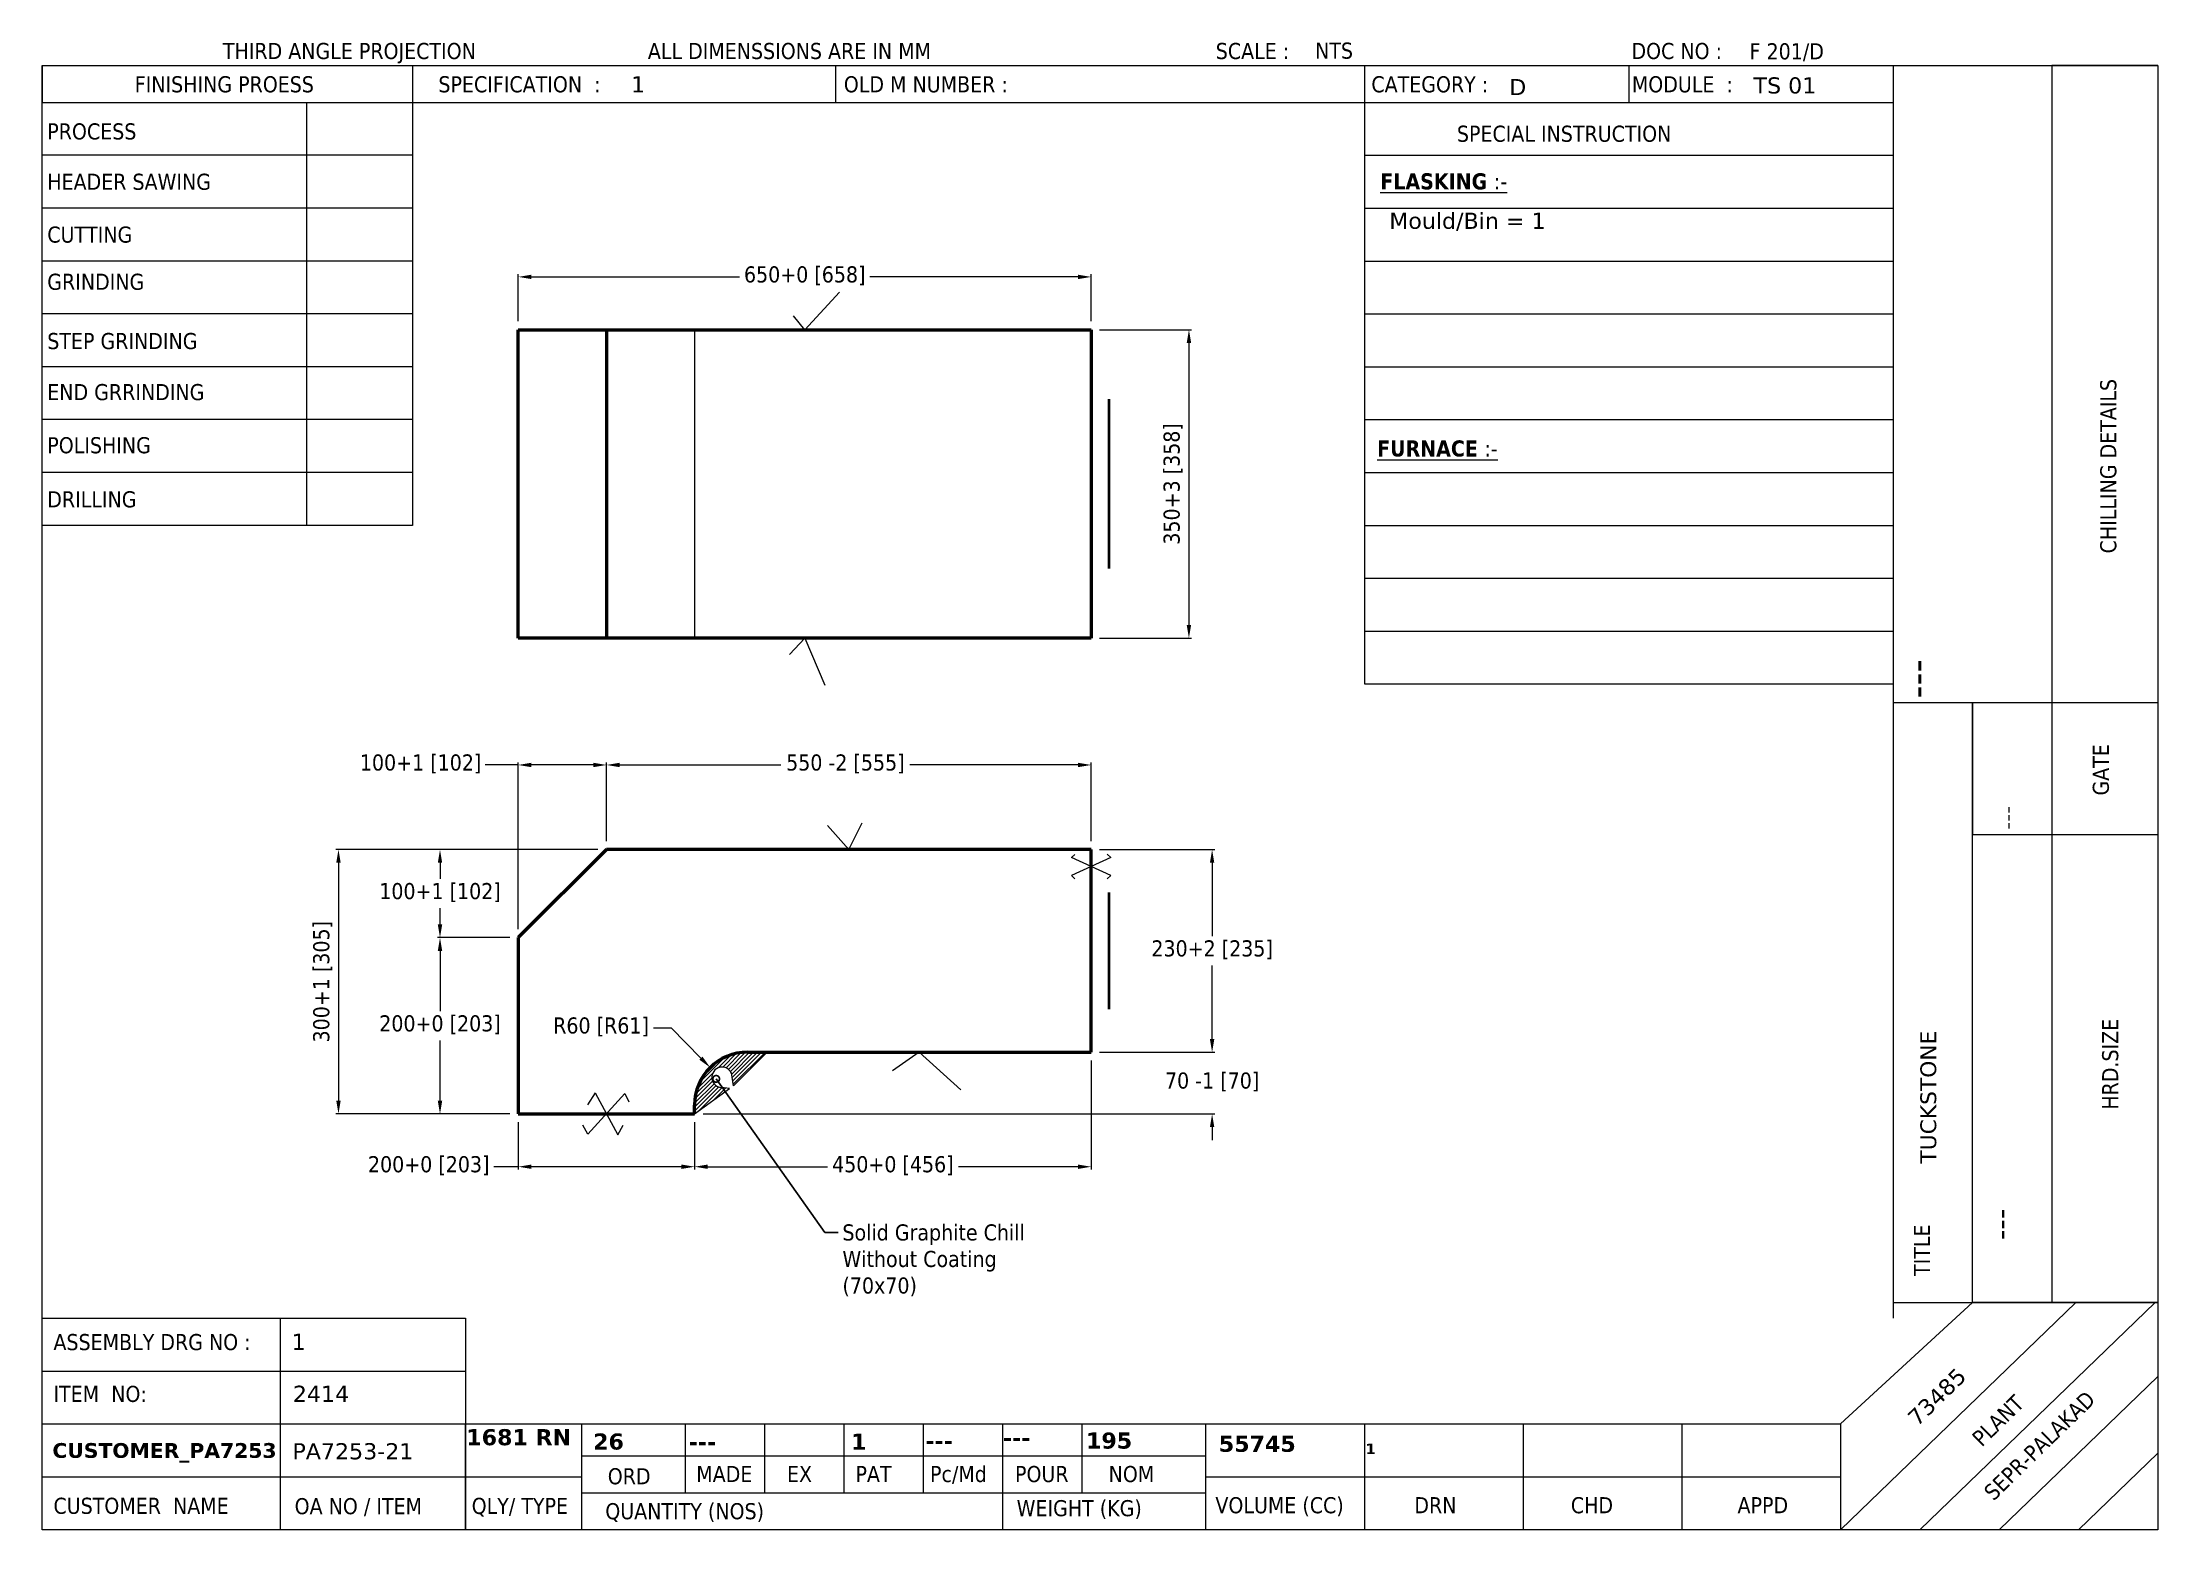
# Model space of a CAD drawing. Header units: millimetres. Extents: x 60 to 2460, y 60 to 1748.
import ezdxf
from ezdxf.enums import TextEntityAlignment as Align

# ---------------------------------------------------------------- set-up
doc = ezdxf.new("R2010")
doc.units = ezdxf.units.MM
doc.header["$LTSCALE"] = 6
doc.linetypes.add('DASHED', pattern=[0.2067, 0.1654, -0.0413])
for name, color, linetype, lineweight, true_color in [('Dimension (ANSI)', 7, 'Continuous', 15, 0x008000), ('Hatch (ANSI)', 4, 'Continuous', 15, 0x00ffff), ('Hidden (ANSI)', 2, 'DASHED', 15, 0xffff00), ('Title (ANSI)', 7, 'Continuous', 20, 0x804040)]:
    doc.layers.add(name, color=color, linetype=linetype, lineweight=lineweight, true_color=true_color)
for name, color, linetype, lineweight in [('Sketch Geometry (ANSI)', 7, 'Continuous', 18), ('Symbol (ANSI)', 7, 'Continuous', 25), ('Visible (ANSI)', 7, 'Continuous', 50)]:
    doc.layers.add(name, color=color, linetype=linetype, lineweight=lineweight)
doc.styles.add('Label Text (ANSI)', font='tahoma.ttf')
doc.styles.add('Note Text (ANSI)', font='tahoma.ttf')
doc.styles.add('Text Style54', font='verdana.ttf')
doc.styles.add('Text Style55', font='verdana.ttf')
doc.styles.add('Text Style56', font='verdana.ttf')
doc.styles.add('Text Style73', font='Cambria.ttf')
doc.styles.add('Text Style76', font='verdanab.ttf')
doc.styles.add('Text Style78', font='verdanab.ttf')
doc.styles.add('Text Style79', font='verdanab.ttf')
doc.styles.add('Text Style80', font='verdanab.ttf')
doc.styles.add('Text Style81', font='verdana.ttf')
doc.dimstyles.new('Default - mm (ANSI)', dxfattribs={"dimscale": 6, "dimtxt": 3.05, "dimasz": 2.5, "dimexe": 0.5, "dimexo": 1.6002, "dimgap": 0.8, "dimtad": 0, "dimtih": 1, "dimtoh": 1, "dimrnd": 1e-08, "dimdsep": 46, "dimtxsty": 'Label Text (ANSI)', "dimcen": 0.09, "dimdle": 10, "dimclrd": 256, "dimclre": 256, "dimclrt": 256, "dimadec": 1, "dimazin": 2, "dimtfac": 0.999344, "dimtofl": 0, "dimtmove": 0, "dimatfit": 3, "dimldrblk": 'DOTSMALL', "dimfxl": 1, "dimtolj": 1, "dimtzin": 4, "dimlwd": -1, "dimlwe": -1, "dimarcsym": 0})
doc.dimstyles.new('Default - mm (ANSI)$7', dxfattribs={"dimscale": 6, "dimtxt": 3.05, "dimasz": 2.5, "dimexe": 0.5, "dimexo": 1.6002, "dimgap": 0.8, "dimtad": 0, "dimtih": 1, "dimtoh": 1, "dimrnd": 1e-08, "dimdsep": 46, "dimtxsty": 'Label Text (ANSI)', "dimcen": 0.09, "dimdle": 10, "dimclrd": 256, "dimclre": 256, "dimclrt": 256, "dimadec": 1, "dimazin": 2, "dimtfac": 0.999344, "dimtofl": 0, "dimtmove": 0, "dimatfit": 3, "dimldrblk": 'DOTSMALL', "dimfxl": 1, "dimtolj": 1, "dimtzin": 4, "dimlwd": -1, "dimlwe": -1, "dimarcsym": 0})
doc.dimstyles.new('Default - mm (ANSI)-06', dxfattribs={"dimscale": 6, "dimtxt": 3.05, "dimasz": 2.5, "dimexe": 0.5, "dimexo": 1.6002, "dimgap": 0.8, "dimtad": 0, "dimtih": 1, "dimtoh": 1, "dimrnd": 1e-08, "dimdsep": 46, "dimtxsty": 'Label Text (ANSI)', "dimcen": 0.09, "dimdle": 10, "dimclrd": 256, "dimclre": 256, "dimclrt": 256, "dimadec": 1, "dimazin": 2, "dimtfac": 0.999344, "dimtofl": 0, "dimtmove": 0, "dimatfit": 3, "dimldrblk": 'DOTSMALL', "dimfxl": 1, "dimtolj": 1, "dimtzin": 4, "dimlwd": -1, "dimlwe": -1, "dimarcsym": 0})
doc.dimstyles.new('Default - mm (ANSI)-07', dxfattribs={"dimscale": 6, "dimtxt": 3.05, "dimasz": 2.5, "dimexe": 0.5, "dimexo": 1.6002, "dimgap": 0.8, "dimtad": 0, "dimtih": 1, "dimtoh": 1, "dimrnd": 1e-08, "dimdsep": 46, "dimtxsty": 'Label Text (ANSI)', "dimcen": 0.09, "dimdle": 10, "dimclrd": 256, "dimclre": 256, "dimclrt": 256, "dimadec": 1, "dimazin": 2, "dimtfac": 0.999344, "dimtofl": 0, "dimtmove": 0, "dimatfit": 3, "dimldrblk": 'DOTSMALL', "dimfxl": 1, "dimtolj": 1, "dimtzin": 4, "dimlwd": -1, "dimlwe": -1, "dimarcsym": 0})

# ---------------------------------------------------------------- blocks, each defined once
blk = doc.blocks.new('Title Blocks SEPR')
at = {"layer": 'Title (ANSI)'}
for p, q in [((10, 287), (410, 287)), ((10, 10), (10, 287)), ((10, 287), (10, 280)), ((10, 287), (80, 287)), ((80, 287), (80, 200)), ((160, 287), (160, 280)), ((260, 287), (260, 280)), ((310, 287), (310, 280)), ((360, 287), (360, 280)), ((410, 287), (390, 287)), ((390, 287), (390, 166.5)), ((410, 287), (410, 10)), ((10, 280), (360, 280)), ((60, 200), (60, 280)), ((260, 280), (260, 170)), ((360, 280), (360, 53)), ((80, 270), (10, 270)), ((260, 270), (360, 270)), ((260, 260), (360, 260)), ((80, 260), (10, 260)), ((80, 250), (10, 250)), ((260, 250), (360, 250)), ((260, 240), (360, 240)), ((80, 240), (10, 240)), ((80, 230), (10, 230)), ((260, 230), (360, 230)), ((260, 220), (360, 220)), ((80, 220), (10, 220)), ((80, 210), (10, 210)), ((260, 210), (360, 210)), ((260, 200), (360, 200)), ((80, 200), (10, 200)), ((80, 200), (60, 200)), ((260, 190), (360, 190)), ((260, 180), (360, 180)), ((260, 170), (360, 170)), ((360, 166.5), (410, 166.5)), ((375, 53), (375, 166.5)), ((375, 166.5), (375, 141.5)), ((390, 166.5), (390, 53)), ((375, 141.5), (410, 141.5)), ((394.53, 53), (350, 10)), ((350, 30), (375, 53)), ((360, 53), (410, 53)), ((360, 53), (360, 50)), ((365, 10), (409.53, 53)), ((390, 53), (375, 53)), ((410, 53), (390, 53)), ((10, 10), (10, 50)), ((10, 50), (90, 50)), ((10, 50), (55, 50)), ((55, 50), (55, 10)), ((90, 50), (90, 10)), ((10, 40), (90, 40)), ((380, 10), (410, 38.97)), ((10, 30), (90, 30)), ((90, 10), (90, 30)), ((90, 30), (350, 30)), ((112, 10), (112, 30)), ((112, 30), (131.55, 30)), ((131.55, 30), (131.55, 17)), ((146.55, 30), (146.55, 17)), ((161.55, 30), (161.55, 17)), ((176.55, 30), (176.55, 17)), ((191.55, 30), (191.55, 17)), ((206.55, 30), (206.55, 17)), ((230, 10), (230, 30)), ((260, 30), (260, 10)), ((290, 30), (290, 10)), ((320, 30), (320, 10)), ((350, 30), (350, 10)), ((112, 10), (112, 24)), ((112, 24), (230, 24)), ((410, 24.49), (395, 10)), ((10, 20), (90, 20)), ((90, 20), (112, 20)), ((230, 20), (350, 20)), ((112, 10), (112, 17)), ((112, 17), (230, 17)), ((191.55, 17), (191.55, 10)), ((410, 10), (10, 10)), ((350, 10), (230, 10))]:
    blk.add_line(p, q, dxfattribs=at)
at = {"layer": 'Title (ANSI)', "attachment_point": 1, "style": 'Note Text (ANSI)'}
for s, insert, char_height, width in [('\\fTahoma|b0|i0;THIRD ANGLE PROJECTION', (44.14, 291.26), 3.048, 109.2999), ('\\fTahoma|b0|i0;ALL DIMENSSIONS ARE IN MM', (124.5, 291.26), 3.048, 109.2999), ('\\fTahoma|b0|i0;SCALE :', (231.89, 291.26), 3.048, 109.2999), ('\\fTahoma|b0|i0;DOC NO : ', (310.49, 291.26), 3.048, 70.8451), ('\\fTahoma|b0|i0;FINISHING PROESS', (27.48, 284.96), 3.048, 109.2999), ('\\fTahoma|b0|i0;SPECIFICATION  :', (84.9, 284.96), 3.048, 72.8455), ('\\fTahoma|b0|i0;OLD M NUMBER :', (161.56, 284.96), 3.048, 72.8455), ('\\fTahoma|b0|i0;CATEGORY :', (261.31, 284.96), 3.048, 72.8455), ('\\fTahoma|b0|i0;MODULE  :', (310.57, 284.96), 3.048, 72.8455), ('\\fTahoma|b0|i0;PROCESS', (10.94, 276.05), 3.048, 109.2999), ('\\fTahoma|b0|i0;SPECIAL INSTRUCTION', (277.49, 275.61), 3.048, 72.8455), ('\\fTahoma|b0|i0;HEADER SAWING', (10.94, 266.52), 3.048, 109.2999), ('\\fTahoma|b1|i0;\\H3.0500;\\LFLASKING \\l\\fTahoma|b0|i0;\\H3.0500;\\L:-', (263, 266.6), 3.05, 72.8455), ('\\fTahoma|b0|i0;END GRRINDING', (10.94, 226.73), 3.048, 109.2999), ('\\fTahoma|b0|i0;POLISHING', (10.94, 216.68), 3.048, 109.2999), ('\\fTahoma|b1|i0;\\H3.0500;\\LFURNACE \\l\\fTahoma|b0|i0;\\H3.0500;\\L:-', (262.4, 216.07), 3.05, 72.8455), ('\\fTahoma|b0|i0;ITEM  NO:', (12.11, 37.22), 3.048, 109.2999), ('\\fTahoma|b0|i0;ORD', (116.92, 21.64), 3.048, 13.75), ('\\fTahoma|b0|i0;MADE', (133.66, 22.06), 3.048, 13.75), ('\\fTahoma|b0|i0;EX', (150.81, 22.06), 3.048, 13.75), ('\\fTahoma|b0|i0;PAT', (163.76, 22.06), 3.048, 13.75), ('\\fTahoma|b0|i0;Pc/Md', (177.86, 22.06), 3.048, 13.75), ('\\fTahoma|b0|i0;POUR', (193.93, 22.06), 3.048, 13.75), ('\\fTahoma|b0|i0;NOM', (211.63, 22.06), 3.048, 13.75), ('\\fTahoma|b0|i0;QLY/ TYPE', (91.19, 16.03), 3.048, 21.4126), ('\\fTahoma|b0|i0;VOLUME (CC)', (231.82, 16.16), 3.048, 25.6121), ('\\fTahoma|b0|i0;DRN', (269.44, 16.16), 3.048, 19.1316), ('\\fTahoma|b0|i0;CHD', (299.03, 16.16), 3.048, 19.1316), ('\\fTahoma|b0|i0;APPD', (330.55, 16.16), 3.048, 19.1316), ('\\fTahoma|b0|i0;WEIGHT (KG)', (194.24, 15.6), 3.048, 109.2999)]:
    blk.add_mtext(s, dxfattribs=dict(at, insert=insert, char_height=char_height, width=width))
at = {"layer": 'Title (ANSI)', "char_height": 3.048, "attachment_point": 1, "style": 'Note Text (ANSI)'}
for s, insert in [('\\fTahoma|b0|i0;NTS', (250.67, 291.33)), ('\\fTahoma|b0|i0;F 201/D', (332.83, 291.2))]:
    blk.add_mtext(s, dxfattribs=dict(at, insert=insert))
at = {"layer": 'Title (ANSI)', "char_height": 3.048, "width": 109.2999, "attachment_point": 1, "line_spacing_factor": 1.968504, "style": 'Note Text (ANSI)'}
for s, insert in [('\\fTahoma|b0|i0;CUTTING\\P', (10.94, 256.53)), ('\\fTahoma|b0|i0;GRINDING\\P', (10.94, 247.6)), ('\\fTahoma|b0|i0;STEP GRINDING\\P', (10.94, 236.39)), ('\\fTahoma|b0|i0;DRILLING\\P', (10.94, 206.45)), ('\\fTahoma|b0|i0;ASSEMBLY DRG NO :\\P', (12.11, 47.02)), ('\\fTahoma|b0|i0;CUSTOMER  NAME\\P', (12.11, 16.05)), ('\\fTahoma|b0|i0;OA NO / ITEM\\P', (57.71, 15.98)), ('\\fTahoma|b0|i0;QUANTITY (NOS)\\P', (116.46, 15.03))]:
    blk.add_mtext(s, dxfattribs=dict(at, insert=insert))
at = {"layer": 'Title (ANSI)', "char_height": 3.048, "attachment_point": 1, "style": 'Note Text (ANSI)'}
for s, insert, rotation in [('\\fTahoma|b0|i0;CHILLING DETAILS   ', (399.13, 194.69), 90), ('\\fTahoma|b0|i0;GATE', (397.72, 148.89), 90), ('\\fTahoma|b0|i0;HRD.SIZE', (399.49, 89.46), 90), ('\\fTahoma|b0|i0;TITLE', (363.89, 58), 90), ('\\fTahoma|b0|i0;PLANT', (374.6, 27.71), 44.3), ('\\fTahoma|b0|i0;SEPR-PALAKAD', (376.84, 17.51), 44.3)]:
    blk.add_mtext(s, dxfattribs=dict(at, insert=insert, rotation=rotation))
at = {"layer": 'Title (ANSI)', "color": 96, "true_color": 0x008000}
for tag, p, height, style in [('Specification_001', (121.33, 281.9), 3.05, 'Text Style54'), ('Category_001', (287.38, 281.38), 3.05, 'Text Style54'), ('Module_001', (333.58, 281.7), 3.05, 'Text Style54'), ('Flasking_Instruction_1_001', (264.69, 256.09), 3.05, 'Text Style54'), ('Assembly_Drawing_Number_001', (57.14, 44.02), 3.05, 'Text Style54'), ('Item_Number_001', (57.38, 34.19), 3.05, 'Text Style54'), ('Quality_001', (90.17, 25.98), 3.05, 'Text Style76'), ('Order_Quantity_001', (114.15, 25.16), 3.05, 'Text Style76'), ('Made_Quantity_001', (132.22, 25.08), 3.05, 'Text Style76'), ('PAT_Quantity_001', (162.94, 25.13), 3.05, 'Text Style76'), ('PiecePerMould_001', (176.97, 25.29), 3.05, 'Text Style76'), ('PourWeight_MRN_001', (191.63, 25.86), 3.05, 'Text Style76'), ('NominalWeight_001', (207.35, 25.34), 3.05, 'Text Style76'), ('Customer_Name_001', (11.91, 23.59), 2.8, 'Text Style80'), ('OA_Number_001', (57.3, 23.32), 3.05, 'Text Style54'), ('volume_001', (232.46, 24.73), 3.05, 'Text Style76'), ('NameofDrawnPerson_001', (260.2, 24.3), 2, 'Text Style78')]:
    blk.add_attdef(tag, p, '', height=height, dxfattribs=dict(at, style=style))
for tag, height, style, p in [('Old_M_Number', 3.05, 'Text Style76', (199.38, 284.86)), ('Process', 3, 'Text Style55', (70, 276.05)), ('Header_Sawing', 3.05, 'Text Style54', (70, 266.48)), ('Cutting', 3.05, 'Text Style54', (70, 256.69)), ('Flasking_Instruction_2', 3.05, 'Text Style54', (265.1, 248.53)), ('Grinding', 3.05, 'Text Style54', (70, 247.63)), ('Step_Grinding', 3.05, 'Text Style54', (70, 236.39)), ('Flasking_Instruction_3', 3.05, 'Text Style54', (265.1, 238.58)), ('Flasking_Instruction_4', 3.05, 'Text Style54', (265.1, 227.91)), ('End_Grinding', 3.05, 'Text Style54', (70, 226.68)), ('Polishing', 3.05, 'Text Style54', (70, 216.67)), ('Furnace_Instruction_1', 3.05, 'Text Style54', (265.1, 208.68)), ('Drilling', 3.05, 'Text Style54', (70, 206.45)), ('Furnace_Instruction_2', 3.05, 'Text Style54', (265.1, 197.02)), ('Furnace_Instruction_3', 3.05, 'Text Style54', (265.1, 188.11)), ('Furnace_Instruction_4', 3.05, 'Text Style54', (265.1, 178.89)), ('Excess', 3.05, 'Text Style76', (147.54, 28.2)), ('NameofCheckedPerson', 1.98, 'Text Style79', (290.23, 26.31)), ('NameofAPPDPerson', 1.98, 'Text Style79', (321.46, 26.31))]:
    blk.add_attdef(tag, text='', height=height, dxfattribs=dict(at, style=style)).set_placement(p, align=Align.TOP_LEFT)
for tag, p, height, rotation, style in [('ChillingDetails_001', (366.88, 167.23), 5, 90, 'Text Style56'), ('GateSize_001', (383.05, 142.42), 3.05, 90, 'Text Style73'), ('Title_Description_001', (368.12, 79.27), 3, 90, 'Text Style55'), ('HeaderSize_001', (382.27, 64.78), 4, 90, 'Text Style81'), ('Critical_C_M_Number_001', (364.55, 29.42), 3.05, 44.4, 'Text Style54')]:
    blk.add_attdef(tag, p, '', height=height, rotation=rotation, dxfattribs=dict(at, style=style))
blk = doc.blocks.new('*D9')
at = {"layer": 'Defpoints', "color": 0, "transparency": 16777216}
for p in [(1250, 1482), (600, 1422), (1250, 1422)]:
    blk.add_point(p, dxfattribs=at)
at = {"layer": 'Dimension (ANSI)', "transparency": 16777216}
for p, q in [((600, 1431.6), (600, 1485)), ((615, 1482), (851, 1482)), ((1235, 1482), (999, 1482)), ((1250, 1431.6), (1250, 1485))]:
    blk.add_line(p, q, dxfattribs=at)
for points in [[(615, 1484.5), (615, 1479.5), (600, 1482)], [(1235, 1484.5), (1235, 1479.5), (1250, 1482)]]:
    blk.add_solid(points, dxfattribs=at)
at = {"layer": 'Dimension (ANSI)', "color": 96, "true_color": 0x008000, "transparency": 16777216, "insert": (925, 1494), "char_height": 18.3, "attachment_point": 2, "style": 'Label Text (ANSI)'}
blk.add_mtext('\\A1;\\fTahoma|b0|i0;\\H18.2880;650+0 [658]', dxfattribs=at)
blk = doc.blocks.new('_DotSmall')
at = {"color": 0, "linetype": 'ByBlock', "const_width": 0.5}
blk.add_lwpolyline([(-0.0625, 0, 1), (0.0625, 0, 1)], format="xyb", close=True, dxfattribs=at)
blk = doc.blocks.new('*D10')
at = {"layer": 'Defpoints', "color": 0, "transparency": 16777216}
for p in [(1250, 1422), (1250, 1072), (1360.9, 1072)]:
    blk.add_point(p, dxfattribs=at)
at = {"layer": 'Dimension (ANSI)', "transparency": 16777216}
for p, q in [((1259.6, 1422), (1363.9, 1422)), ((1360.9, 1407), (1360.9, 1087)), ((1259.6, 1072), (1363.9, 1072))]:
    blk.add_line(p, q, dxfattribs=at)
for points in [[(1358.4, 1407), (1363.4, 1407), (1360.9, 1422)], [(1358.4, 1087), (1363.4, 1087), (1360.9, 1072)]]:
    blk.add_solid(points, dxfattribs=at)
at = {"layer": 'Dimension (ANSI)', "color": 96, "true_color": 0x008000, "transparency": 16777216, "insert": (1332.1, 1247), "char_height": 18.3, "attachment_point": 2, "rotation": 90, "style": 'Label Text (ANSI)'}
blk.add_mtext('\\A1;\\fTahoma|b0|i0;\\H18.2880;350+3 [358]', dxfattribs=at)
blk = doc.blocks.new('*D11')
at = {"layer": 'Defpoints', "color": 0, "transparency": 16777216}
for p in [(700, 928), (700, 832), (1250, 832)]:
    blk.add_point(p, dxfattribs=at)
at = {"layer": 'Dimension (ANSI)', "transparency": 16777216}
for p, q in [((700, 841.6), (700, 931)), ((715, 928), (898, 928)), ((1235, 928), (1044.2, 928)), ((1250, 841.6), (1250, 931))]:
    blk.add_line(p, q, dxfattribs=at)
for points in [[(715, 930.5), (715, 925.5), (700, 928)], [(1235, 930.5), (1235, 925.5), (1250, 928)]]:
    blk.add_solid(points, dxfattribs=at)
at = {"layer": 'Dimension (ANSI)', "color": 96, "true_color": 0x008000, "transparency": 16777216, "insert": (971.1, 940), "char_height": 18.3, "attachment_point": 2, "style": 'Label Text (ANSI)'}
blk.add_mtext('\\A1;\\fTahoma|b0|i0;\\H18.2880;550 -2 [555]', dxfattribs=at)
blk = doc.blocks.new('*D12')
at = {"layer": 'Defpoints', "color": 0, "transparency": 16777216}
for p in [(600, 928), (700, 832), (600, 732)]:
    blk.add_point(p, dxfattribs=at)
at = {"layer": 'Dimension (ANSI)', "transparency": 16777216}
for p, q in [((600, 928), (562.4, 928)), ((600, 741.6), (600, 931)), ((685, 928), (615, 928)), ((700, 841.6), (700, 931))]:
    blk.add_line(p, q, dxfattribs=at)
for points in [[(615, 930.5), (615, 925.5), (600, 928)], [(685, 930.5), (685, 925.5), (700, 928)]]:
    blk.add_solid(points, dxfattribs=at)
at = {"layer": 'Dimension (ANSI)', "color": 96, "true_color": 0x008000, "transparency": 16777216, "insert": (489.2, 940), "char_height": 18.3, "attachment_point": 2, "style": 'Label Text (ANSI)'}
blk.add_mtext('\\A1;\\fTahoma|b0|i0;\\H18.2880;100+1 [102]', dxfattribs=at)
blk = doc.blocks.new('*D13')
at = {"layer": 'Defpoints', "color": 0, "transparency": 16777216}
for p in [(700, 832), (511.2, 732), (600, 732)]:
    blk.add_point(p, dxfattribs=at)
at = {"layer": 'Dimension (ANSI)', "transparency": 16777216}
for p, q in [((690.4, 832), (508.2, 832)), ((511.2, 817), (511.2, 798.8)), ((511.2, 747), (511.2, 765.3)), ((590.4, 732), (508.2, 732))]:
    blk.add_line(p, q, dxfattribs=at)
for points in [[(508.7, 817), (513.7, 817), (511.2, 832)], [(508.7, 747), (513.7, 747), (511.2, 732)]]:
    blk.add_solid(points, dxfattribs=at)
at = {"layer": 'Dimension (ANSI)', "color": 96, "true_color": 0x008000, "transparency": 16777216, "insert": (511.2, 794), "char_height": 18.3, "attachment_point": 2, "style": 'Label Text (ANSI)'}
blk.add_mtext('\\A1;\\fTahoma|b0|i0;\\H18.2880;100+1 [102]', dxfattribs=at)
blk = doc.blocks.new('*D14')
at = {"layer": 'Defpoints', "color": 0, "transparency": 16777216}
for p in [(600, 732), (511.2, 532), (600, 532)]:
    blk.add_point(p, dxfattribs=at)
at = {"layer": 'Dimension (ANSI)', "transparency": 16777216}
for p, q in [((590.4, 732), (508.2, 732)), ((511.2, 717), (511.2, 648.7)), ((511.2, 547), (511.2, 615.2)), ((590.4, 532), (508.2, 532))]:
    blk.add_line(p, q, dxfattribs=at)
for points in [[(508.7, 717), (513.7, 717), (511.2, 732)], [(508.7, 547), (513.7, 547), (511.2, 532)]]:
    blk.add_solid(points, dxfattribs=at)
at = {"layer": 'Dimension (ANSI)', "color": 96, "true_color": 0x008000, "transparency": 16777216, "insert": (511.2, 643.9), "char_height": 18.3, "attachment_point": 2, "style": 'Label Text (ANSI)'}
blk.add_mtext('\\A1;\\fTahoma|b0|i0;\\H18.2880;200+0 [203]', dxfattribs=at)
blk = doc.blocks.new('*D15')
at = {"layer": 'Defpoints', "color": 0, "transparency": 16777216}
for p in [(700, 832), (396, 532), (600, 532)]:
    blk.add_point(p, dxfattribs=at)
at = {"layer": 'Dimension (ANSI)', "transparency": 16777216}
for p, q in [((690.4, 832), (393, 832)), ((396, 817), (396, 547)), ((590.4, 532), (393, 532))]:
    blk.add_line(p, q, dxfattribs=at)
for points in [[(393.5, 817), (398.5, 817), (396, 832)], [(393.5, 547), (398.5, 547), (396, 532)]]:
    blk.add_solid(points, dxfattribs=at)
at = {"layer": 'Dimension (ANSI)', "color": 96, "true_color": 0x008000, "transparency": 16777216, "insert": (367.3, 682), "char_height": 18.3, "attachment_point": 2, "rotation": 90, "style": 'Label Text (ANSI)'}
blk.add_mtext('\\A1;\\fTahoma|b0|i0;\\H18.2880;300+1 [305]', dxfattribs=at)
blk = doc.blocks.new('*D16')
at = {"layer": 'Defpoints', "color": 0, "transparency": 16777216}
for p in [(600, 532), (800, 532), (800, 472)]:
    blk.add_point(p, dxfattribs=at)
at = {"layer": 'Dimension (ANSI)', "transparency": 16777216}
for p, q in [((600, 522.4), (600, 469)), ((800, 522.4), (800, 469)), ((600, 472), (572.3, 472)), ((785, 472), (615, 472))]:
    blk.add_line(p, q, dxfattribs=at)
for points in [[(615, 474.5), (615, 469.5), (600, 472)], [(785, 474.5), (785, 469.5), (800, 472)]]:
    blk.add_solid(points, dxfattribs=at)
at = {"layer": 'Dimension (ANSI)', "color": 96, "true_color": 0x008000, "transparency": 16777216, "insert": (498.4, 484), "char_height": 18.3, "attachment_point": 2, "style": 'Label Text (ANSI)'}
blk.add_mtext('\\A1;\\fTahoma|b0|i0;\\H18.2880;200+0 [203]', dxfattribs=at)
blk = doc.blocks.new('*D17')
at = {"layer": 'Defpoints', "color": 0, "transparency": 16777216}
for p in [(1250, 602), (800, 532), (1250, 472)]:
    blk.add_point(p, dxfattribs=at)
at = {"layer": 'Dimension (ANSI)', "transparency": 16777216}
for p, q in [((1250, 592.4), (1250, 469)), ((800, 522.4), (800, 469)), ((815, 472), (950.7, 472)), ((1235, 472), (1099.3, 472))]:
    blk.add_line(p, q, dxfattribs=at)
for points in [[(815, 474.5), (815, 469.5), (800, 472)], [(1235, 474.5), (1235, 469.5), (1250, 472)]]:
    blk.add_solid(points, dxfattribs=at)
at = {"layer": 'Dimension (ANSI)', "color": 96, "true_color": 0x008000, "transparency": 16777216, "insert": (1025, 484), "char_height": 18.3, "attachment_point": 2, "style": 'Label Text (ANSI)'}
blk.add_mtext('\\A1;\\fTahoma|b0|i0;\\H18.2880;450+0 [456]', dxfattribs=at)
blk = doc.blocks.new('*D18')
at = {"layer": 'Defpoints', "color": 0, "transparency": 16777216}
for p in [(1250, 832), (1387.2, 832), (1250, 602)]:
    blk.add_point(p, dxfattribs=at)
at = {"layer": 'Dimension (ANSI)', "transparency": 16777216}
for p, q in [((1259.6, 832), (1390.2, 832)), ((1387.2, 817), (1387.2, 733.8)), ((1387.2, 617), (1387.2, 700.3)), ((1259.6, 602), (1390.2, 602))]:
    blk.add_line(p, q, dxfattribs=at)
for points in [[(1384.7, 817), (1389.7, 817), (1387.2, 832)], [(1384.7, 617), (1389.7, 617), (1387.2, 602)]]:
    blk.add_solid(points, dxfattribs=at)
at = {"layer": 'Dimension (ANSI)', "color": 96, "true_color": 0x008000, "transparency": 16777216, "insert": (1387.2, 729), "char_height": 18.3, "attachment_point": 2, "style": 'Label Text (ANSI)'}
blk.add_mtext('\\A1;\\fTahoma|b0|i0;\\H18.2880;230+2 [235]', dxfattribs=at)
blk = doc.blocks.new('*D19')
at = {"layer": 'Defpoints', "color": 0, "transparency": 16777216}
for p in [(1250, 602), (800, 532), (1387.2, 532)]:
    blk.add_point(p, dxfattribs=at)
at = {"layer": 'Dimension (ANSI)', "transparency": 16777216}
for p, q in [((1387.2, 617), (1387.2, 632)), ((1259.6, 602), (1390.2, 602)), ((809.6, 532), (1390.2, 532)), ((1387.2, 517), (1387.2, 502))]:
    blk.add_line(p, q, dxfattribs=at)
for points in [[(1384.7, 617), (1389.7, 617), (1387.2, 602)], [(1384.7, 517), (1389.7, 517), (1387.2, 532)]]:
    blk.add_solid(points, dxfattribs=at)
at = {"layer": 'Dimension (ANSI)', "color": 96, "true_color": 0x008000, "transparency": 16777216, "insert": (1387.2, 579), "char_height": 18.3, "attachment_point": 2, "style": 'Label Text (ANSI)'}
blk.add_mtext('\\A1;\\fTahoma|b0|i0;\\H18.2880;70 -1 [70]', dxfattribs=at)
blk = doc.blocks.new('*D20')
at = {"layer": 'Defpoints', "color": 0, "transparency": 16777216}
for p in [(817.8, 584.6), (860, 542)]:
    blk.add_point(p, dxfattribs=at)
at = {"layer": 'Dimension (ANSI)', "transparency": 16777216}
for p, q in [((753.4, 629.5), (773.3, 629.5)), ((773.3, 629.5), (807.2, 595.3))]:
    blk.add_line(p, q, dxfattribs=at)
blk.add_solid([(809, 597), (805.4, 593.5), (817.8, 584.6)], dxfattribs=at)
at = {"layer": 'Dimension (ANSI)', "color": 96, "true_color": 0x008000, "transparency": 16777216, "insert": (693.9, 641.5), "char_height": 18.3, "attachment_point": 2, "style": 'Label Text (ANSI)'}
blk.add_mtext('\\A1;\\fTahoma|b0|i0;\\H18.2880;R60 [R61]', dxfattribs=at)

msp = doc.modelspace()

# ---------------------------------------------------------------- hatches: boundary and pattern name
at = {"layer": 'Hatch (ANSI)'}
h = msp.add_hatch(dxfattribs=at)
h.set_pattern_fill('ANSI31', color=256, scale=25.4, style=0)
h.set_pattern_definition([(45, (0, 0), (-2.245064, 2.245064), [])])
edge = h.paths.add_edge_path()
edge.add_line((800, 532), (839.587, 560.709))
edge.add_line((839.587, 560.709), (830.511, 561.987))
edge.add_arc((831.155, 573.561), 11.592, 0.801413, 266.81594, ccw=False)
edge.add_line((842.746, 573.723), (844.239, 563.762))
edge.add_line((844.239, 563.762), (882.487, 602))
edge.add_line((882.487, 602), (860, 602))
edge.add_arc((860, 542), 60, 90, 180)
edge.add_line((800, 542), (800, 532))

# ---------------------------------------------------------------- linework, layer by layer
at = {"layer": 'Hidden (ANSI)'}
msp.add_line((800, 1422), (800, 1072), dxfattribs=at)
at = {"layer": 'Sketch Geometry (ANSI)'}
for p, q in [((925.159, 1422), (964.337, 1464.568)), ((925.159, 1422), (912.427, 1437.686)), ((925.159, 1072), (907.738, 1053.579)), ((925.159, 1072), (947.993, 1018.691)), ((975, 832), (950.972, 859.192)), ((975, 832), (990.287, 862.37)), ((1227.727, 823.155), (1231.498, 826.262)), ((1272.273, 823.155), (1227.727, 802.616)), ((1272.273, 802.616), (1227.727, 823.155)), ((1272.273, 823.155), (1268.121, 826.905)), ((1227.727, 802.616), (1231.498, 798.684)), ((1272.273, 802.616), (1268.121, 798.684)), ((844.239, 563.762), (882.487, 602)), ((1055, 602), (1024.607, 580.712)), ((1055, 602), (1102.122, 559.424)), ((687.128, 555.885), (678.538, 542.206)), ((720.947, 555.117), (679.053, 508.883)), ((687.128, 555.885), (712.872, 508.115)), ((720.947, 555.117), (725.309, 545.64)), ((800, 532), (839.587, 560.709)), ((839.587, 560.709), (830.511, 561.987)), ((844.239, 563.762), (842.746, 573.723)), ((679.053, 508.883), (673.181, 519.139)), ((712.872, 508.115), (719.063, 519.139))]:
    msp.add_line(p, q, dxfattribs=at)
at = {"layer": 'Sketch Geometry (ANSI)', "color": 1, "lineweight": 40, "true_color": 0xff0000}
for p, q in [((1270, 1343.075), (1270, 1150.925)), ((1270, 783.317), (1270, 650.683))]:
    msp.add_line(p, q, dxfattribs=at)
at = {"layer": 'Sketch Geometry (ANSI)'}
msp.add_arc((831.155, 573.561), 11.592, 0.801413, 266.81594, dxfattribs=at)
at = {"layer": 'Visible (ANSI)'}
for p, q in [((600, 1422), (700, 1422)), ((600, 1072), (600, 1422)), ((700, 1422), (1250, 1422)), ((700, 1422), (700, 1072)), ((1250, 1422), (1250, 1072)), ((700, 1072), (600, 1072)), ((1250, 1072), (700, 1072)), ((700, 832), (600, 732)), ((1250, 832), (700, 832)), ((1250, 602), (1250, 832)), ((600, 732), (600, 532)), ((860, 602), (1250, 602)), ((600, 532), (800, 532)), ((800, 532), (800, 542))]:
    msp.add_line(p, q, dxfattribs=at)
msp.add_arc((860, 542), 60, 90, 180, dxfattribs=at)

# ---------------------------------------------------------------- block references
at = {"xscale": 6, "yscale": 6, "zscale": 6}
msp.add_blockref('Title Blocks SEPR', (0, 0), dxfattribs=at).add_auto_attribs({'Assembly_Drawing_Number_001': '1', 'Item_Number_001': '2414', 'Customer_Name_001': 'CUSTOMER_PA7253', 'OA_Number_001': 'PA7253-21', 'Quality_001': '1681 RN', 'Order_Quantity_001': '26', 'Made_Quantity_001': '---', 'PAT_Quantity_001': '1', 'PiecePerMould_001': '---', 'PourWeight_MRN_001': '---', 'NominalWeight_001': '195', 'volume_001': '55745', 'NameofDrawnPerson_001': '1', 'Specification_001': '1', 'Module_001': 'TS 01', 'Category_001': 'D', 'ChillingDetails_001': '---', 'HeaderSize_001': '---', 'Title_Description_001': 'TUCKSTONE', 'GateSize_001': '---', 'Flasking_Instruction_1_001': 'Mould/Bin = 1', 'Critical_C_M_Number_001': '73485'})

# ---------------------------------------------------------------- texts
at = {"layer": 'Symbol (ANSI)', "color": 96, "true_color": 0x008000, "insert": (967.798, 406.582), "char_height": 18.288, "width": 209.52653, "attachment_point": 1, "line_spacing_factor": 0.987884, "style": 'Label Text (ANSI)'}
msp.add_mtext('\\fTahoma|b0|i0;Solid Graphite Chill\\P\\fTahoma|b0|i0;Without Coating\\P\\fTahoma|b0|i0;(70x70)', dxfattribs=at)

# ---------------------------------------------------------------- dimensions: what is measured, and where the dimension line sits
at = {"layer": 'Dimension (ANSI)'}
for base, p1, p2, angle, text, dimstyle, override, picture, middle in [((1250, 1482), (600, 1422), (1250, 1422), 180, '\\fTahoma|b0|i0;\\H18.2880;<>+0 [658]', 'Default - mm (ANSI)', {"dimgap": 0.8, "dimtih": 0, "dimtoh": 0, "dimdec": 2, "dimtol": 0, "dimlim": 0, "dimtp": 0, "dimtm": 0, "dimtdec": 2, "dimatfit": 1}, '*D9', (925, 1482)), ((1360.863, 1072), (1250, 1422), (1250, 1072), 90, '\\fTahoma|b0|i0;\\H18.2880;<>+3 [358]', 'Default - mm (ANSI)-07', {"dimgap": 0.8, "dimtad": 1, "dimtih": 0, "dimtoh": 0, "dimdec": 2, "dimtol": 0, "dimlim": 0, "dimtp": 0, "dimtm": 0, "dimtdec": 2, "dimatfit": 1}, '*D10', (1360.863, 1247)), ((600, 928), (700, 832), (600, 732), 180, '\\fTahoma|b0|i0;\\H18.2880;<>+1 [102]', 'Default - mm (ANSI)', {"dimgap": 0.8, "dimtih": 0, "dimtoh": 0, "dimdec": 2, "dimtol": 0, "dimlim": 0, "dimtp": 0, "dimtm": 0, "dimtdec": 2, "dimatfit": 2}, '*D12', (489.189, 928)), ((700, 928), (1250, 832), (700, 832), 180, '\\fTahoma|b0|i0;\\H18.2880;<> -2 [555]', 'Default - mm (ANSI)', {"dimgap": 0.8, "dimtih": 0, "dimtoh": 0, "dimdec": 2, "dimtol": 0, "dimlim": 0, "dimtp": 0, "dimtm": 0, "dimtdec": 2, "dimatfit": 1}, '*D11', (971.108, 928)), ((396, 532), (700, 832), (600, 532), 270, '\\fTahoma|b0|i0;\\H18.2880;<>+1 [305]', 'Default - mm (ANSI)-06', {"dimgap": 0.8, "dimtad": 1, "dimtih": 0, "dimtoh": 0, "dimdec": 2, "dimtol": 0, "dimlim": 0, "dimtp": 0, "dimtm": 0, "dimtdec": 2, "dimatfit": 1}, '*D15', (396, 682)), ((511.191, 732), (700, 832), (600, 732), 90, '\\fTahoma|b0|i0;\\H18.2880;<>+1 [102]', 'Default - mm (ANSI)', {"dimgap": 0.8, "dimdec": 2, "dimtol": 0, "dimlim": 0, "dimtp": 0, "dimtm": 0, "dimtdec": 2, "dimatfit": 1}, '*D13', (511.191, 782.06)), ((1387.193, 832), (1250, 602), (1250, 832), 90, '\\fTahoma|b0|i0;\\H18.2880;<>+2 [235]', 'Default - mm (ANSI)', {"dimgap": 0.8, "dimdec": 2, "dimtol": 0, "dimlim": 0, "dimtp": 0, "dimtm": 0, "dimtdec": 2, "dimatfit": 1}, '*D18', (1387.193, 717.06)), ((511.191, 532), (600, 732), (600, 532), 90, '\\fTahoma|b0|i0;\\H18.2880;<>+0 [203]', 'Default - mm (ANSI)', {"dimgap": 0.8, "dimdec": 2, "dimtol": 0, "dimlim": 0, "dimtp": 0, "dimtm": 0, "dimtdec": 2, "dimatfit": 1}, '*D14', (511.191, 631.94)), ((1387.193, 532), (1250, 602), (800, 532), 90, '\\fTahoma|b0|i0;\\H18.2880;<> -1 [70]', 'Default - mm (ANSI)', {"dimdec": 2, "dimtol": 0, "dimlim": 0, "dimtp": 0, "dimtm": 0, "dimtdec": 2}, '*D19', (1387.193, 567)), ((1250, 472), (800, 532), (1250, 602), 180, '\\fTahoma|b0|i0;\\H18.2880;<>+0 [456]', 'Default - mm (ANSI)', {"dimgap": 0.8, "dimtih": 0, "dimtoh": 0, "dimdec": 2, "dimtol": 0, "dimlim": 0, "dimtp": 0, "dimtm": 0, "dimtdec": 2, "dimatfit": 1}, '*D17', (1025, 472)), ((800, 472), (600, 532), (800, 532), 180, '\\fTahoma|b0|i0;\\H18.2880;<>+0 [203]', 'Default - mm (ANSI)', {"dimgap": 0.8, "dimtih": 0, "dimtoh": 0, "dimdec": 2, "dimtol": 0, "dimlim": 0, "dimtp": 0, "dimtm": 0, "dimtdec": 2, "dimatfit": 2}, '*D16', (498.371, 472))]:
    dim = msp.add_linear_dim(base=base, p1=p1, p2=p2, angle=angle, text=text, dimstyle=dimstyle, override=override, dxfattribs=at)
    dim.commit()
    dim.dimension.update_dxf_attribs({"geometry": picture, "text_midpoint": middle, "dimtype": 160})
dim = msp.add_radius_dim(center=(860, 542), mpoint=(817.769, 584.621), text='\\fTahoma|b0|i0;\\H18.2880;<> [R61]', dimstyle='Default - mm (ANSI)', override={"dimgap": 0.8, "dimdec": 2, "dimlfac": 1, "dimcen": 0, "dimtol": 0, "dimlim": 0, "dimtp": 0, "dimtm": 0, "dimtdec": 2}, dxfattribs=at)
dim.commit()
dim.dimension.update_dxf_attribs({"geometry": '*D20', "text_midpoint": (693.89, 629.497), "dimtype": 164})

# ---------------------------------------------------------------- leaders
at = {"layer": 'Symbol (ANSI)', "color": 96, "true_color": 0x008000, "annotation_type": 0, "has_hookline": 1, "hookline_direction": 0, "text_width": 206.891}
msp.add_leader([(824.583, 571.735), (947.998, 397.438), (962.998, 397.438)], dimstyle='Default - mm (ANSI)$7', override={"dimtad": 0}, dxfattribs=at)

doc.saveas('drawing.dxf')
